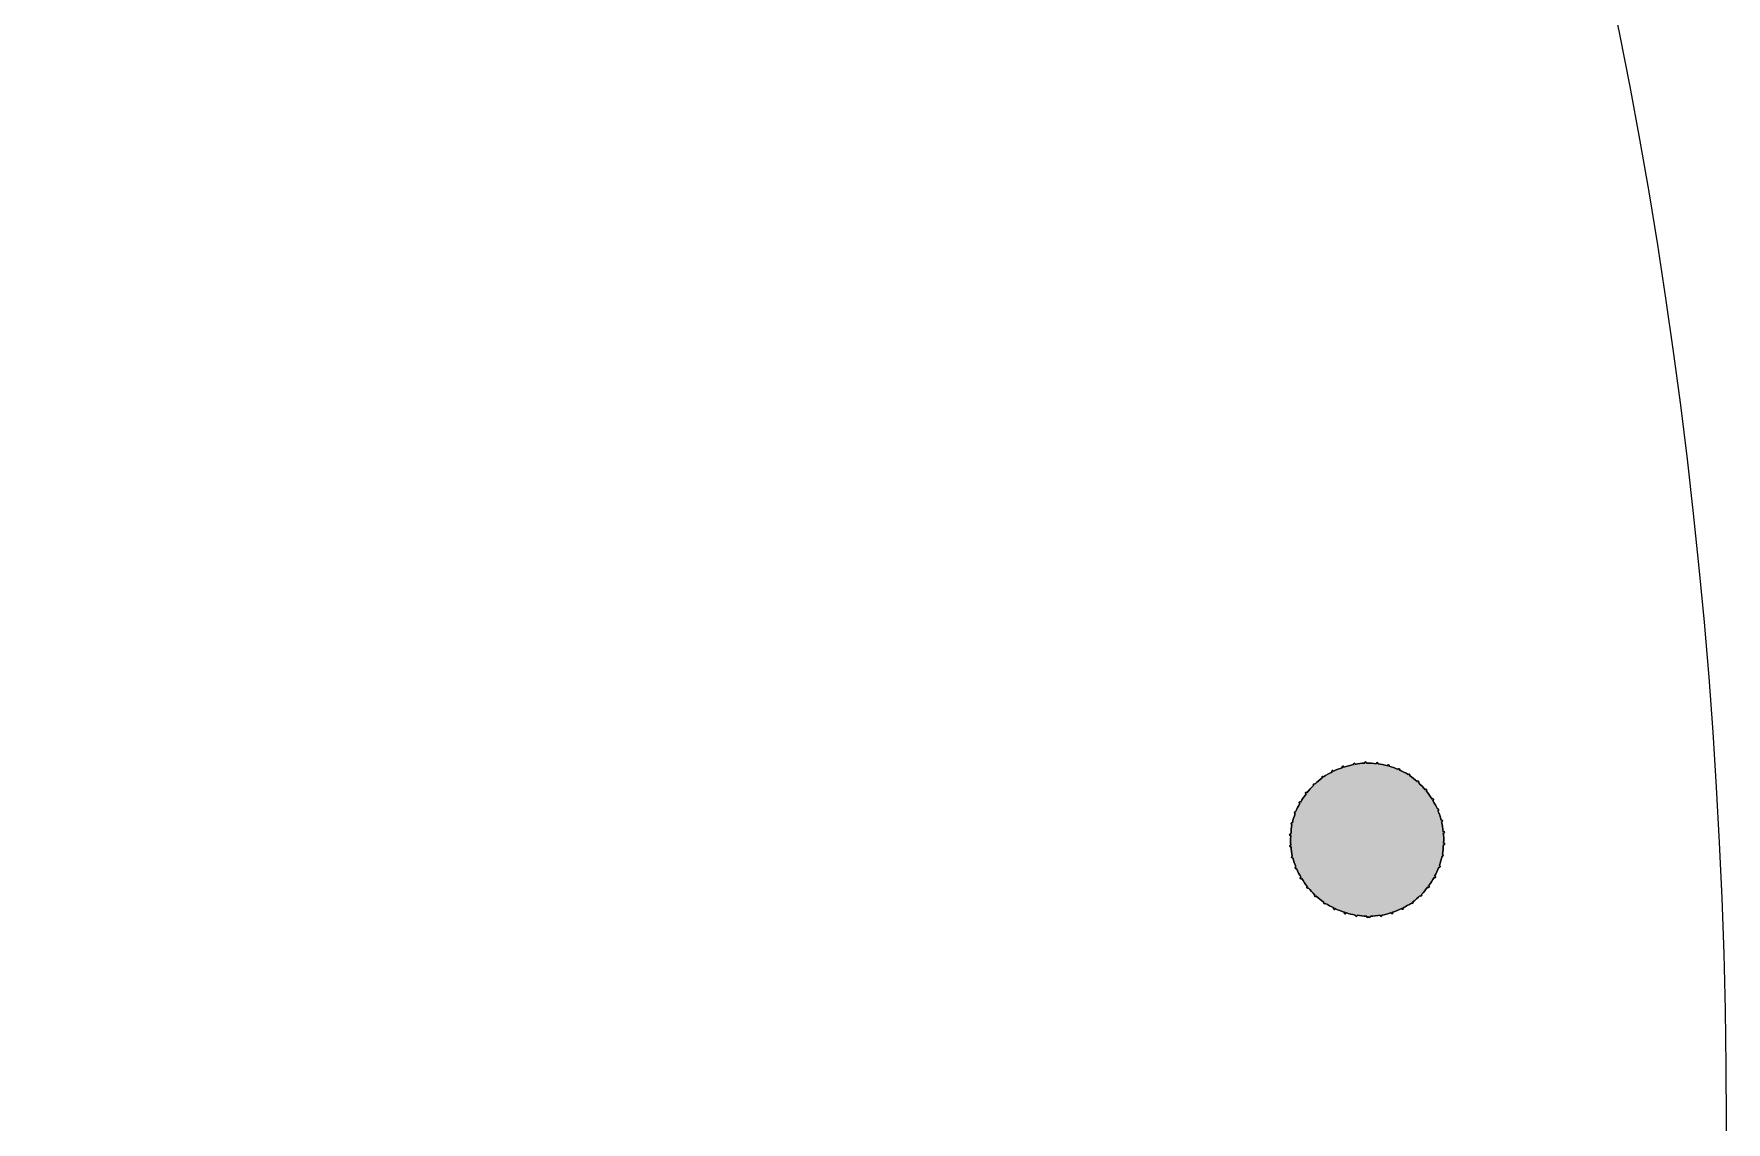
# Model space of a CAD drawing. Header units: millimetres. Extents: x -75 to 75, y -97 to 97.
# Drawn here: x 37.65 to 75.3, y 0 to 24.2 of the extents above; entities that cross this region are included whole.
import ezdxf

# ---------------------------------------------------------------- set-up
doc = ezdxf.new("R2010")
doc.units = ezdxf.units.MM
doc.header["$MEASUREMENT"] = 0
doc.layers.add('Layer 1', color=7, linetype='Continuous', lineweight=0)

# ---------------------------------------------------------------- blocks, each defined once
blk = doc.blocks.new('Block_1')
at = {"layer": 'Layer 1', "true_color": 0x000000, "transparency": 33554687}
h = blk.add_hatch(color=18, dxfattribs=at)
h.dxf.hatch_style = 2
edge = h.paths.add_edge_path()
edge.add_spline(control_points=[(69.015, 6.168), (69.027, 6.167), (69.037, 6.176), (69.037, 6.188), (69.037, 6.2), (69.028, 6.21), (69.016, 6.211), (69.014, 6.211), (69.014, 6.207), (69.011, 6.206), (69.013, 6.24), (69.02, 6.273), (69.019, 6.308), (69.019, 6.35), (69.008, 6.39), (69.005, 6.431), (69.008, 6.43), (69.008, 6.425), (69.011, 6.426), (69.023, 6.427), (69.032, 6.437), (69.031, 6.449), (69.03, 6.461), (69.02, 6.47), (69.008, 6.469), (69.004, 6.468), (69.004, 6.463), (69.001, 6.46), (68.993, 6.535), (68.987, 6.61), (68.97, 6.681), (68.97, 6.681), (68.971, 6.68), (68.971, 6.68), (68.983, 6.683), (68.989, 6.695), (68.986, 6.706), (68.983, 6.718), (68.971, 6.725), (68.96, 6.722), (68.958, 6.721), (68.959, 6.719), (68.958, 6.718), (68.939, 6.79), (68.916, 6.859), (68.889, 6.927), (68.891, 6.927), (68.891, 6.925), (68.893, 6.925), (68.903, 6.93), (68.909, 6.943), (68.904, 6.954), (68.9, 6.965), (68.888, 6.97), (68.877, 6.965), (68.877, 6.965), (68.877, 6.965), (68.877, 6.965), (68.848, 7.033), (68.809, 7.095), (68.771, 7.158), (68.775, 7.158), (68.777, 7.154), (68.78, 7.156), (68.79, 7.162), (68.793, 7.175), (68.787, 7.186), (68.78, 7.196), (68.767, 7.199), (68.757, 7.192), (68.755, 7.191), (68.757, 7.188), (68.756, 7.186), (68.716, 7.25), (68.673, 7.309), (68.626, 7.367), (68.629, 7.368), (68.631, 7.364), (68.634, 7.366), (68.643, 7.374), (68.645, 7.387), (68.637, 7.397), (68.63, 7.406), (68.617, 7.408), (68.608, 7.4), (68.605, 7.397), (68.608, 7.393), (68.607, 7.389), (68.559, 7.446), (68.51, 7.501), (68.456, 7.551), (68.457, 7.552), (68.458, 7.55), (68.459, 7.552), (68.467, 7.56), (68.466, 7.574), (68.457, 7.582), (68.448, 7.59), (68.435, 7.589), (68.427, 7.58), (68.426, 7.578), (68.429, 7.576), (68.428, 7.573), (68.373, 7.621), (68.318, 7.668), (68.258, 7.708), (68.258, 7.709), (68.259, 7.708), (68.26, 7.709), (68.266, 7.719), (68.264, 7.732), (68.254, 7.739), (68.244, 7.746), (68.23, 7.742), (68.224, 7.732), (68.224, 7.732), (68.225, 7.731), (68.224, 7.731), (68.164, 7.769), (68.098, 7.799), (68.032, 7.83), (68.034, 7.832), (68.037, 7.83), (68.038, 7.832), (68.043, 7.843), (68.038, 7.856), (68.028, 7.86), (68.017, 7.865), (68.004, 7.861), (67.999, 7.85), (67.999, 7.848), (68.001, 7.847), (68.001, 7.846), (67.934, 7.875), (67.863, 7.897), (67.792, 7.917), (67.795, 7.92), (67.8, 7.918), (67.801, 7.922), (67.805, 7.933), (67.798, 7.947), (67.787, 7.949), (67.775, 7.952), (67.763, 7.945), (67.76, 7.933), (67.759, 7.929), (67.764, 7.928), (67.765, 7.925), (67.694, 7.944), (67.623, 7.96), (67.549, 7.97), (67.55, 7.972), (67.553, 7.971), (67.553, 7.973), (67.554, 7.985), (67.546, 7.995), (67.535, 7.997), (67.523, 7.998), (67.512, 7.99), (67.511, 7.978), (67.51, 7.975), (67.515, 7.975), (67.515, 7.972), (67.444, 7.98), (67.372, 7.989), (67.299, 7.987), (67.299, 7.988), (67.299, 7.988), (67.299, 7.988), (67.299, 8), (67.29, 8.01), (67.278, 8.01), (67.266, 8.009), (67.257, 7.999), (67.257, 7.987), (67.257, 7.987), (67.258, 7.987), (67.258, 7.986), (67.184, 7.983), (67.113, 7.97), (67.042, 7.957), (67.043, 7.96), (67.047, 7.961), (67.046, 7.964), (67.045, 7.976), (67.034, 7.983), (67.022, 7.981), (67.01, 7.979), (67.003, 7.968), (67.005, 7.956), (67.005, 7.954), (67.008, 7.955), (67.009, 7.953), (66.935, 7.939), (66.864, 7.918), (66.794, 7.895), (66.795, 7.899), (66.8, 7.901), (66.799, 7.905), (66.795, 7.916), (66.783, 7.922), (66.772, 7.919), (66.76, 7.916), (66.755, 7.902), (66.759, 7.891), (66.76, 7.887), (66.765, 7.889), (66.769, 7.887), (66.698, 7.862), (66.628, 7.837), (66.562, 7.804), (66.562, 7.805), (66.564, 7.806), (66.563, 7.808), (66.558, 7.818), (66.545, 7.823), (66.535, 7.817), (66.524, 7.812), (66.52, 7.799), (66.526, 7.789), (66.527, 7.786), (66.53, 7.788), (66.532, 7.787), (66.467, 7.753), (66.403, 7.72), (66.343, 7.679), (66.343, 7.679), (66.344, 7.679), (66.343, 7.68), (66.337, 7.689), (66.323, 7.692), (66.314, 7.685), (66.304, 7.677), (66.302, 7.664), (66.309, 7.655), (66.309, 7.654), (66.31, 7.655), (66.311, 7.654), (66.252, 7.612), (66.199, 7.563), (66.146, 7.514), (66.146, 7.516), (66.148, 7.518), (66.147, 7.519), (66.138, 7.528), (66.125, 7.528), (66.116, 7.52), (66.108, 7.512), (66.107, 7.498), (66.116, 7.49), (66.117, 7.489), (66.118, 7.491), (66.119, 7.49), (66.066, 7.439), (66.02, 7.382), (65.974, 7.324), (65.973, 7.328), (65.976, 7.332), (65.973, 7.334), (65.964, 7.342), (65.951, 7.34), (65.944, 7.33), (65.937, 7.32), (65.939, 7.307), (65.948, 7.3), (65.951, 7.298), (65.953, 7.302), (65.956, 7.301), (65.912, 7.243), (65.87, 7.183), (65.834, 7.119), (65.832, 7.121), (65.834, 7.124), (65.832, 7.125), (65.822, 7.131), (65.809, 7.127), (65.803, 7.117), (65.797, 7.107), (65.8, 7.094), (65.811, 7.089), (65.814, 7.087), (65.816, 7.091), (65.819, 7.091), (65.784, 7.028), (65.748, 6.965), (65.721, 6.898), (65.721, 6.898), (65.721, 6.899), (65.721, 6.899), (65.71, 6.903), (65.698, 6.898), (65.694, 6.887), (65.69, 6.876), (65.696, 6.863), (65.707, 6.859), (65.708, 6.859), (65.709, 6.861), (65.711, 6.861), (65.686, 6.794), (65.666, 6.726), (65.65, 6.655), (65.649, 6.656), (65.65, 6.659), (65.648, 6.659), (65.636, 6.662), (65.625, 6.655), (65.622, 6.643), (65.619, 6.632), (65.627, 6.621), (65.638, 6.618), (65.639, 6.618), (65.639, 6.62), (65.64, 6.62), (65.625, 6.549), (65.622, 6.477), (65.617, 6.404), (65.613, 6.406), (65.613, 6.412), (65.609, 6.412), (65.598, 6.413), (65.588, 6.404), (65.587, 6.392), (65.587, 6.381), (65.596, 6.371), (65.608, 6.37), (65.611, 6.37), (65.611, 6.375), (65.614, 6.376), (65.612, 6.335), (65.604, 6.296), (65.604, 6.255), (65.605, 6.222), (65.614, 6.19), (65.616, 6.157), (65.614, 6.158), (65.614, 6.162), (65.611, 6.162), (65.599, 6.161), (65.591, 6.151), (65.591, 6.139), (65.592, 6.127), (65.602, 6.119), (65.614, 6.12), (65.618, 6.12), (65.617, 6.125), (65.62, 6.127), (65.627, 6.055), (65.631, 5.982), (65.647, 5.913), (65.647, 5.913), (65.647, 5.914), (65.647, 5.914), (65.635, 5.911), (65.629, 5.9), (65.632, 5.889), (65.635, 5.877), (65.647, 5.871), (65.658, 5.873), (65.659, 5.874), (65.659, 5.875), (65.66, 5.876), (65.678, 5.806), (65.702, 5.738), (65.728, 5.672), (65.726, 5.672), (65.725, 5.675), (65.723, 5.674), (65.712, 5.67), (65.707, 5.658), (65.711, 5.647), (65.716, 5.636), (65.728, 5.631), (65.739, 5.635), (65.74, 5.635), (65.739, 5.637), (65.74, 5.638), (65.768, 5.57), (65.805, 5.507), (65.842, 5.444), (65.838, 5.444), (65.835, 5.449), (65.832, 5.447), (65.822, 5.441), (65.819, 5.428), (65.825, 5.418), (65.831, 5.409), (65.845, 5.405), (65.855, 5.411), (65.857, 5.413), (65.855, 5.416), (65.857, 5.419), (65.895, 5.355), (65.937, 5.295), (65.983, 5.237), (65.98, 5.237), (65.978, 5.24), (65.976, 5.238), (65.967, 5.231), (65.965, 5.218), (65.973, 5.209), (65.98, 5.199), (65.993, 5.198), (66.002, 5.205), (66.005, 5.207), (66.002, 5.211), (66.003, 5.214), (66.05, 5.158), (66.096, 5.101), (66.15, 5.051), (66.149, 5.051), (66.149, 5.051), (66.148, 5.051), (66.14, 5.043), (66.141, 5.03), (66.15, 5.022), (66.159, 5.014), (66.172, 5.014), (66.18, 5.023), (66.181, 5.024), (66.179, 5.026), (66.18, 5.027), (66.234, 4.979), (66.29, 4.933), (66.349, 4.891), (66.349, 4.891), (66.347, 4.892), (66.347, 4.891), (66.34, 4.881), (66.342, 4.868), (66.352, 4.861), (66.362, 4.854), (66.375, 4.856), (66.381, 4.866), (66.381, 4.866), (66.381, 4.866), (66.381, 4.866), (66.442, 4.826), (66.508, 4.795), (66.574, 4.763), (66.571, 4.761), (66.567, 4.763), (66.566, 4.76), (66.561, 4.75), (66.565, 4.737), (66.576, 4.732), (66.587, 4.727), (66.6, 4.731), (66.605, 4.742), (66.606, 4.744), (66.602, 4.745), (66.603, 4.748), (66.67, 4.716), (66.739, 4.69), (66.811, 4.667), (66.808, 4.665), (66.803, 4.666), (66.802, 4.663), (66.799, 4.652), (66.805, 4.639), (66.816, 4.635), (66.827, 4.631), (66.839, 4.637), (66.842, 4.649), (66.844, 4.653), (66.838, 4.655), (66.837, 4.659), (66.908, 4.637), (66.979, 4.616), (67.053, 4.604), (67.053, 4.602), (67.05, 4.603), (67.05, 4.601), (67.048, 4.59), (67.056, 4.579), (67.068, 4.577), (67.08, 4.575), (67.09, 4.583), (67.092, 4.595), (67.092, 4.597), (67.088, 4.598), (67.088, 4.6), (67.159, 4.589), (67.231, 4.58), (67.305, 4.578), (67.305, 4.577), (67.303, 4.577), (67.303, 4.576), (67.303, 4.564), (67.313, 4.555), (67.324, 4.554), (67.336, 4.553), (67.346, 4.562), (67.345, 4.574), (67.346, 4.562), (67.355, 4.553), (67.367, 4.554), (67.379, 4.555), (67.388, 4.564), (67.388, 4.576), (67.388, 4.577), (67.386, 4.577), (67.386, 4.578), (67.459, 4.58), (67.531, 4.589), (67.602, 4.6), (67.601, 4.598), (67.598, 4.597), (67.598, 4.595), (67.6, 4.583), (67.611, 4.575), (67.623, 4.577), (67.635, 4.579), (67.642, 4.59), (67.64, 4.601), (67.64, 4.603), (67.638, 4.602), (67.637, 4.603), (67.711, 4.616), (67.78, 4.637), (67.85, 4.659), (67.849, 4.656), (67.844, 4.654), (67.845, 4.65), (67.849, 4.638), (67.861, 4.632), (67.872, 4.636), (67.883, 4.64), (67.889, 4.653), (67.885, 4.664), (67.884, 4.667), (67.879, 4.665), (67.877, 4.668), (67.947, 4.691), (68.016, 4.717), (68.081, 4.75), (68.082, 4.748), (68.079, 4.747), (68.08, 4.744), (68.085, 4.734), (68.098, 4.73), (68.108, 4.735), (68.119, 4.74), (68.123, 4.753), (68.117, 4.763), (68.116, 4.766), (68.112, 4.764), (68.11, 4.766), (68.174, 4.799), (68.239, 4.831), (68.298, 4.872), (68.298, 4.872), (68.298, 4.871), (68.298, 4.871), (68.305, 4.861), (68.318, 4.859), (68.327, 4.867), (68.337, 4.874), (68.339, 4.887), (68.332, 4.897), (68.331, 4.898), (68.329, 4.896), (68.328, 4.897), (68.387, 4.94), (68.441, 4.988), (68.493, 5.037), (68.494, 5.036), (68.492, 5.034), (68.493, 5.033), (68.501, 5.024), (68.515, 5.024), (68.523, 5.032), (68.532, 5.04), (68.532, 5.053), (68.524, 5.062), (68.523, 5.062), (68.522, 5.061), (68.522, 5.062), (68.573, 5.113), (68.617, 5.172), (68.662, 5.23), (68.664, 5.227), (68.661, 5.223), (68.664, 5.22), (68.673, 5.213), (68.686, 5.215), (68.693, 5.225), (68.7, 5.234), (68.698, 5.248), (68.688, 5.255), (68.686, 5.257), (68.684, 5.253), (68.681, 5.254), (68.725, 5.314), (68.764, 5.376), (68.801, 5.442), (68.802, 5.439), (68.8, 5.435), (68.803, 5.434), (68.813, 5.428), (68.826, 5.431), (68.832, 5.442), (68.838, 5.452), (68.835, 5.465), (68.824, 5.471), (68.821, 5.473), (68.818, 5.468), (68.814, 5.468), (68.849, 5.533), (68.883, 5.598), (68.909, 5.668), (68.91, 5.668), (68.909, 5.666), (68.91, 5.666), (68.921, 5.662), (68.933, 5.667), (68.937, 5.679), (68.941, 5.69), (68.935, 5.702), (68.924, 5.706), (68.922, 5.707), (68.921, 5.704), (68.919, 5.704), (68.943, 5.773), (68.964, 5.843), (68.979, 5.915), (68.98, 5.915), (68.98, 5.913), (68.981, 5.913), (68.992, 5.91), (69.004, 5.917), (69.007, 5.929), (69.009, 5.941), (69.002, 5.952), (68.991, 5.954), (68.991, 5.954), (68.991, 5.954), (68.991, 5.954), (69.004, 6.026), (69.005, 6.101), (69.009, 6.175), (69.012, 6.173), (69.012, 6.168), (69.015, 6.168)], knot_values=[0, 0, 0, 0, 1, 1, 1, 2, 2, 2, 3, 3, 3, 4, 4, 4, 5, 5, 5, 6, 6, 6, 7, 7, 7, 8, 8, 8, 9, 9, 9, 10, 10, 10, 11, 11, 11, 12, 12, 12, 13, 13, 13, 14, 14, 14, 15, 15, 15, 16, 16, 16, 17, 17, 17, 18, 18, 18, 19, 19, 19, 20, 20, 20, 21, 21, 21, 22, 22, 22, 23, 23, 23, 24, 24, 24, 25, 25, 25, 26, 26, 26, 27, 27, 27, 28, 28, 28, 29, 29, 29, 30, 30, 30, 31, 31, 31, 32, 32, 32, 33, 33, 33, 34, 34, 34, 35, 35, 35, 36, 36, 36, 37, 37, 37, 38, 38, 38, 39, 39, 39, 40, 40, 40, 41, 41, 41, 42, 42, 42, 43, 43, 43, 44, 44, 44, 45, 45, 45, 46, 46, 46, 47, 47, 47, 48, 48, 48, 49, 49, 49, 50, 50, 50, 51, 51, 51, 52, 52, 52, 53, 53, 53, 54, 54, 54, 55, 55, 55, 56, 56, 56, 57, 57, 57, 58, 58, 58, 59, 59, 59, 60, 60, 60, 61, 61, 61, 62, 62, 62, 63, 63, 63, 64, 64, 64, 65, 65, 65, 66, 66, 66, 67, 67, 67, 68, 68, 68, 69, 69, 69, 70, 70, 70, 71, 71, 71, 72, 72, 72, 73, 73, 73, 74, 74, 74, 75, 75, 75, 76, 76, 76, 77, 77, 77, 78, 78, 78, 79, 79, 79, 80, 80, 80, 81, 81, 81, 82, 82, 82, 83, 83, 83, 84, 84, 84, 85, 85, 85, 86, 86, 86, 87, 87, 87, 88, 88, 88, 89, 89, 89, 90, 90, 90, 91, 91, 91, 92, 92, 92, 93, 93, 93, 94, 94, 94, 95, 95, 95, 96, 96, 96, 97, 97, 97, 98, 98, 98, 99, 99, 99, 100, 100, 100, 101, 101, 101, 102, 102, 102, 103, 103, 103, 104, 104, 104, 105, 105, 105, 106, 106, 106, 107, 107, 107, 108, 108, 108, 109, 109, 109, 110, 110, 110, 111, 111, 111, 112, 112, 112, 113, 113, 113, 114, 114, 114, 115, 115, 115, 116, 116, 116, 117, 117, 117, 118, 118, 118, 119, 119, 119, 120, 120, 120, 121, 121, 121, 122, 122, 122, 123, 123, 123, 124, 124, 124, 125, 125, 125, 126, 126, 126, 127, 127, 127, 128, 128, 128, 129, 129, 129, 130, 130, 130, 131, 131, 131, 132, 132, 132, 133, 133, 133, 134, 134, 134, 135, 135, 135, 136, 136, 136, 137, 137, 137, 138, 138, 138, 139, 139, 139, 140, 140, 140, 141, 141, 141, 142, 142, 142, 143, 143, 143, 144, 144, 144, 145, 145, 145, 146, 146, 146, 147, 147, 147, 148, 148, 148, 149, 149, 149, 150, 150, 150, 151, 151, 151, 152, 152, 152, 153, 153, 153, 154, 154, 154, 155, 155, 155, 156, 156, 156, 157, 157, 157, 158, 158, 158, 159, 159, 159, 160, 160, 160, 161, 161, 161, 162, 162, 162, 163, 163, 163, 164, 164, 164, 165, 165, 165, 166, 166, 166, 167, 167, 167, 168, 168, 168, 169, 169, 169, 170, 170, 170, 171, 171, 171, 172, 172, 172, 173, 173, 173, 174, 174, 174, 175, 175, 175, 176, 176, 176, 177, 177, 177, 178, 178, 178, 179, 179, 179, 180, 180, 180, 181, 181, 181, 182, 182, 182, 183, 183, 183, 184, 184, 184, 185, 185, 185, 186, 186, 186, 187, 187, 187, 188, 188, 188, 189, 189, 189, 190, 190, 190, 191, 191, 191, 192, 192, 192, 193, 193, 193, 194, 194, 194, 195, 195, 195, 196, 196, 196, 197, 197, 197, 198, 198, 198, 199, 199, 199, 200, 200, 200, 201, 201, 201, 202, 202, 202, 203, 203, 203, 204, 204, 204, 205, 205, 205, 206, 206, 206, 207, 207, 207, 208, 208, 208, 209, 209, 209, 210, 210, 210, 211, 211, 211, 212, 212, 212, 213, 213, 213, 214, 214, 214, 214], degree=3, periodic=0)
at = {"layer": 'Layer 1'}
blk.add_open_spline([(69.015, 6.168), (69.027, 6.167), (69.037, 6.176), (69.037, 6.188), (69.037, 6.2), (69.028, 6.21), (69.016, 6.211), (69.014, 6.211), (69.014, 6.207), (69.011, 6.206), (69.013, 6.24), (69.02, 6.273), (69.019, 6.308), (69.019, 6.35), (69.008, 6.39), (69.005, 6.431), (69.008, 6.43), (69.008, 6.425), (69.011, 6.426), (69.023, 6.427), (69.032, 6.437), (69.031, 6.449), (69.03, 6.461), (69.02, 6.47), (69.008, 6.469), (69.004, 6.468), (69.004, 6.463), (69.001, 6.46), (68.993, 6.535), (68.987, 6.61), (68.97, 6.681), (68.97, 6.681), (68.971, 6.68), (68.971, 6.68), (68.983, 6.683), (68.989, 6.695), (68.986, 6.706), (68.983, 6.718), (68.971, 6.725), (68.96, 6.722), (68.958, 6.721), (68.959, 6.719), (68.958, 6.718), (68.939, 6.79), (68.916, 6.859), (68.889, 6.927), (68.891, 6.927), (68.891, 6.925), (68.893, 6.925), (68.903, 6.93), (68.909, 6.943), (68.904, 6.954), (68.9, 6.965), (68.888, 6.97), (68.877, 6.965), (68.877, 6.965), (68.877, 6.965), (68.877, 6.965), (68.848, 7.033), (68.809, 7.095), (68.771, 7.158), (68.775, 7.158), (68.777, 7.154), (68.78, 7.156), (68.79, 7.162), (68.793, 7.175), (68.787, 7.186), (68.78, 7.196), (68.767, 7.199), (68.757, 7.192), (68.755, 7.191), (68.757, 7.188), (68.756, 7.186), (68.716, 7.25), (68.673, 7.309), (68.626, 7.367), (68.629, 7.368), (68.631, 7.364), (68.634, 7.366), (68.643, 7.374), (68.645, 7.387), (68.637, 7.397), (68.63, 7.406), (68.617, 7.408), (68.608, 7.4), (68.605, 7.397), (68.608, 7.393), (68.607, 7.389), (68.559, 7.446), (68.51, 7.501), (68.456, 7.551), (68.457, 7.552), (68.458, 7.55), (68.459, 7.552), (68.467, 7.56), (68.466, 7.574), (68.457, 7.582), (68.448, 7.59), (68.435, 7.589), (68.427, 7.58), (68.426, 7.578), (68.429, 7.576), (68.428, 7.573), (68.373, 7.621), (68.318, 7.668), (68.258, 7.708), (68.258, 7.709), (68.259, 7.708), (68.26, 7.709), (68.266, 7.719), (68.264, 7.732), (68.254, 7.739), (68.244, 7.746), (68.23, 7.742), (68.224, 7.732), (68.224, 7.732), (68.225, 7.731), (68.224, 7.731), (68.164, 7.769), (68.098, 7.799), (68.032, 7.83), (68.034, 7.832), (68.037, 7.83), (68.038, 7.832), (68.043, 7.843), (68.038, 7.856), (68.028, 7.86), (68.017, 7.865), (68.004, 7.861), (67.999, 7.85), (67.999, 7.848), (68.001, 7.847), (68.001, 7.846), (67.934, 7.875), (67.863, 7.897), (67.792, 7.917), (67.795, 7.92), (67.8, 7.918), (67.801, 7.922), (67.805, 7.933), (67.798, 7.947), (67.787, 7.949), (67.775, 7.952), (67.763, 7.945), (67.76, 7.933), (67.759, 7.929), (67.764, 7.928), (67.765, 7.925), (67.694, 7.944), (67.623, 7.96), (67.549, 7.97), (67.55, 7.972), (67.553, 7.971), (67.553, 7.973), (67.554, 7.985), (67.546, 7.995), (67.535, 7.997), (67.523, 7.998), (67.512, 7.99), (67.511, 7.978), (67.51, 7.975), (67.515, 7.975), (67.515, 7.972), (67.444, 7.98), (67.372, 7.989), (67.299, 7.987), (67.299, 7.988), (67.299, 7.988), (67.299, 7.988), (67.299, 8), (67.29, 8.01), (67.278, 8.01), (67.266, 8.009), (67.257, 7.999), (67.257, 7.987), (67.257, 7.987), (67.258, 7.987), (67.258, 7.986), (67.184, 7.983), (67.113, 7.97), (67.042, 7.957), (67.043, 7.96), (67.047, 7.961), (67.046, 7.964), (67.045, 7.976), (67.034, 7.983), (67.022, 7.981), (67.01, 7.979), (67.003, 7.968), (67.005, 7.956), (67.005, 7.954), (67.008, 7.955), (67.009, 7.953), (66.935, 7.939), (66.864, 7.918), (66.794, 7.895), (66.795, 7.899), (66.8, 7.901), (66.799, 7.905), (66.795, 7.916), (66.783, 7.922), (66.772, 7.919), (66.76, 7.916), (66.755, 7.902), (66.759, 7.891), (66.76, 7.887), (66.765, 7.889), (66.769, 7.887), (66.698, 7.862), (66.628, 7.837), (66.562, 7.804), (66.562, 7.805), (66.564, 7.806), (66.563, 7.808), (66.558, 7.818), (66.545, 7.823), (66.535, 7.817), (66.524, 7.812), (66.52, 7.799), (66.526, 7.789), (66.527, 7.786), (66.53, 7.788), (66.532, 7.787), (66.467, 7.753), (66.403, 7.72), (66.343, 7.679), (66.343, 7.679), (66.344, 7.679), (66.343, 7.68), (66.337, 7.689), (66.323, 7.692), (66.314, 7.685), (66.304, 7.677), (66.302, 7.664), (66.309, 7.655), (66.309, 7.654), (66.31, 7.655), (66.311, 7.654), (66.252, 7.612), (66.199, 7.563), (66.146, 7.514), (66.146, 7.516), (66.148, 7.518), (66.147, 7.519), (66.138, 7.528), (66.125, 7.528), (66.116, 7.52), (66.108, 7.512), (66.107, 7.498), (66.116, 7.49), (66.117, 7.489), (66.118, 7.491), (66.119, 7.49), (66.066, 7.439), (66.02, 7.382), (65.974, 7.324), (65.973, 7.328), (65.976, 7.332), (65.973, 7.334), (65.964, 7.342), (65.951, 7.34), (65.944, 7.33), (65.937, 7.32), (65.939, 7.307), (65.948, 7.3), (65.951, 7.298), (65.953, 7.302), (65.956, 7.301), (65.912, 7.243), (65.87, 7.183), (65.834, 7.119), (65.832, 7.121), (65.834, 7.124), (65.832, 7.125), (65.822, 7.131), (65.809, 7.127), (65.803, 7.117), (65.797, 7.107), (65.8, 7.094), (65.811, 7.089), (65.814, 7.087), (65.816, 7.091), (65.819, 7.091), (65.784, 7.028), (65.748, 6.965), (65.721, 6.898), (65.721, 6.898), (65.721, 6.899), (65.721, 6.899), (65.71, 6.903), (65.698, 6.898), (65.694, 6.887), (65.69, 6.876), (65.696, 6.863), (65.707, 6.859), (65.708, 6.859), (65.709, 6.861), (65.711, 6.861), (65.686, 6.794), (65.666, 6.726), (65.65, 6.655), (65.649, 6.656), (65.65, 6.659), (65.648, 6.659), (65.636, 6.662), (65.625, 6.655), (65.622, 6.643), (65.619, 6.632), (65.627, 6.621), (65.638, 6.618), (65.639, 6.618), (65.639, 6.62), (65.64, 6.62), (65.625, 6.549), (65.622, 6.477), (65.617, 6.404), (65.613, 6.406), (65.613, 6.412), (65.609, 6.412), (65.598, 6.413), (65.588, 6.404), (65.587, 6.392), (65.587, 6.381), (65.596, 6.371), (65.608, 6.37), (65.611, 6.37), (65.611, 6.375), (65.614, 6.376), (65.612, 6.335), (65.604, 6.296), (65.604, 6.255), (65.605, 6.222), (65.614, 6.19), (65.616, 6.157), (65.614, 6.158), (65.614, 6.162), (65.611, 6.162), (65.599, 6.161), (65.591, 6.151), (65.591, 6.139), (65.592, 6.127), (65.602, 6.119), (65.614, 6.12), (65.618, 6.12), (65.617, 6.125), (65.62, 6.127), (65.627, 6.055), (65.631, 5.982), (65.647, 5.913), (65.647, 5.913), (65.647, 5.914), (65.647, 5.914), (65.635, 5.911), (65.629, 5.9), (65.632, 5.889), (65.635, 5.877), (65.647, 5.871), (65.658, 5.873), (65.659, 5.874), (65.659, 5.875), (65.66, 5.876), (65.678, 5.806), (65.702, 5.738), (65.728, 5.672), (65.726, 5.672), (65.725, 5.675), (65.723, 5.674), (65.712, 5.67), (65.707, 5.658), (65.711, 5.647), (65.716, 5.636), (65.728, 5.631), (65.739, 5.635), (65.74, 5.635), (65.739, 5.637), (65.74, 5.638), (65.768, 5.57), (65.805, 5.507), (65.842, 5.444), (65.838, 5.444), (65.835, 5.449), (65.832, 5.447), (65.822, 5.441), (65.819, 5.428), (65.825, 5.418), (65.831, 5.409), (65.845, 5.405), (65.855, 5.411), (65.857, 5.413), (65.855, 5.416), (65.857, 5.419), (65.895, 5.355), (65.937, 5.295), (65.983, 5.237), (65.98, 5.237), (65.978, 5.24), (65.976, 5.238), (65.967, 5.231), (65.965, 5.218), (65.973, 5.209), (65.98, 5.199), (65.993, 5.198), (66.002, 5.205), (66.005, 5.207), (66.002, 5.211), (66.003, 5.214), (66.05, 5.158), (66.096, 5.101), (66.15, 5.051), (66.149, 5.051), (66.149, 5.051), (66.148, 5.051), (66.14, 5.043), (66.141, 5.03), (66.15, 5.022), (66.159, 5.014), (66.172, 5.014), (66.18, 5.023), (66.181, 5.024), (66.179, 5.026), (66.18, 5.027), (66.234, 4.979), (66.29, 4.933), (66.349, 4.891), (66.349, 4.891), (66.347, 4.892), (66.347, 4.891), (66.34, 4.881), (66.342, 4.868), (66.352, 4.861), (66.362, 4.854), (66.375, 4.856), (66.381, 4.866), (66.381, 4.866), (66.381, 4.866), (66.381, 4.866), (66.442, 4.826), (66.508, 4.795), (66.574, 4.763), (66.571, 4.761), (66.567, 4.763), (66.566, 4.76), (66.561, 4.75), (66.565, 4.737), (66.576, 4.732), (66.587, 4.727), (66.6, 4.731), (66.605, 4.742), (66.606, 4.744), (66.602, 4.745), (66.603, 4.748), (66.67, 4.716), (66.739, 4.69), (66.811, 4.667), (66.808, 4.665), (66.803, 4.666), (66.802, 4.663), (66.799, 4.652), (66.805, 4.639), (66.816, 4.635), (66.827, 4.631), (66.839, 4.637), (66.842, 4.649), (66.844, 4.653), (66.838, 4.655), (66.837, 4.659), (66.908, 4.637), (66.979, 4.616), (67.053, 4.604), (67.053, 4.602), (67.05, 4.603), (67.05, 4.601), (67.048, 4.59), (67.056, 4.579), (67.068, 4.577), (67.08, 4.575), (67.09, 4.583), (67.092, 4.595), (67.092, 4.597), (67.088, 4.598), (67.088, 4.6), (67.159, 4.589), (67.231, 4.58), (67.305, 4.578), (67.305, 4.577), (67.303, 4.577), (67.303, 4.576), (67.303, 4.564), (67.313, 4.555), (67.324, 4.554), (67.336, 4.553), (67.346, 4.562), (67.345, 4.574), (67.346, 4.562), (67.355, 4.553), (67.367, 4.554), (67.379, 4.555), (67.388, 4.564), (67.388, 4.576), (67.388, 4.577), (67.386, 4.577), (67.386, 4.578), (67.459, 4.58), (67.531, 4.589), (67.602, 4.6), (67.601, 4.598), (67.598, 4.597), (67.598, 4.595), (67.6, 4.583), (67.611, 4.575), (67.623, 4.577), (67.635, 4.579), (67.642, 4.59), (67.64, 4.601), (67.64, 4.603), (67.638, 4.602), (67.637, 4.603), (67.711, 4.616), (67.78, 4.637), (67.85, 4.659), (67.849, 4.656), (67.844, 4.654), (67.845, 4.65), (67.849, 4.638), (67.861, 4.632), (67.872, 4.636), (67.883, 4.64), (67.889, 4.653), (67.885, 4.664), (67.884, 4.667), (67.879, 4.665), (67.877, 4.668), (67.947, 4.691), (68.016, 4.717), (68.081, 4.75), (68.082, 4.748), (68.079, 4.747), (68.08, 4.744), (68.085, 4.734), (68.098, 4.73), (68.108, 4.735), (68.119, 4.74), (68.123, 4.753), (68.117, 4.763), (68.116, 4.766), (68.112, 4.764), (68.11, 4.766), (68.174, 4.799), (68.239, 4.831), (68.298, 4.872), (68.298, 4.872), (68.298, 4.871), (68.298, 4.871), (68.305, 4.861), (68.318, 4.859), (68.327, 4.867), (68.337, 4.874), (68.339, 4.887), (68.332, 4.897), (68.331, 4.898), (68.329, 4.896), (68.328, 4.897), (68.387, 4.94), (68.441, 4.988), (68.493, 5.037), (68.494, 5.036), (68.492, 5.034), (68.493, 5.033), (68.501, 5.024), (68.515, 5.024), (68.523, 5.032), (68.532, 5.04), (68.532, 5.053), (68.524, 5.062), (68.523, 5.062), (68.522, 5.061), (68.522, 5.062), (68.573, 5.113), (68.617, 5.172), (68.662, 5.23), (68.664, 5.227), (68.661, 5.223), (68.664, 5.22), (68.673, 5.213), (68.686, 5.215), (68.693, 5.225), (68.7, 5.234), (68.698, 5.248), (68.688, 5.255), (68.686, 5.257), (68.684, 5.253), (68.681, 5.254), (68.725, 5.314), (68.764, 5.376), (68.801, 5.442), (68.802, 5.439), (68.8, 5.435), (68.803, 5.434), (68.813, 5.428), (68.826, 5.431), (68.832, 5.442), (68.838, 5.452), (68.835, 5.465), (68.824, 5.471), (68.821, 5.473), (68.818, 5.468), (68.814, 5.468), (68.849, 5.533), (68.883, 5.598), (68.909, 5.668), (68.91, 5.668), (68.909, 5.666), (68.91, 5.666), (68.921, 5.662), (68.933, 5.667), (68.937, 5.679), (68.941, 5.69), (68.935, 5.702), (68.924, 5.706), (68.922, 5.707), (68.921, 5.704), (68.919, 5.704), (68.943, 5.773), (68.964, 5.843), (68.979, 5.915), (68.98, 5.915), (68.98, 5.913), (68.981, 5.913), (68.992, 5.91), (69.004, 5.917), (69.007, 5.929), (69.009, 5.941), (69.002, 5.952), (68.991, 5.954), (68.991, 5.954), (68.991, 5.954), (68.991, 5.954), (69.004, 6.026), (69.005, 6.101), (69.009, 6.175), (69.012, 6.173), (69.012, 6.168), (69.015, 6.168)], degree=3, knots=[0, 0, 0, 0, 1, 1, 1, 2, 2, 2, 3, 3, 3, 4, 4, 4, 5, 5, 5, 6, 6, 6, 7, 7, 7, 8, 8, 8, 9, 9, 9, 10, 10, 10, 11, 11, 11, 12, 12, 12, 13, 13, 13, 14, 14, 14, 15, 15, 15, 16, 16, 16, 17, 17, 17, 18, 18, 18, 19, 19, 19, 20, 20, 20, 21, 21, 21, 22, 22, 22, 23, 23, 23, 24, 24, 24, 25, 25, 25, 26, 26, 26, 27, 27, 27, 28, 28, 28, 29, 29, 29, 30, 30, 30, 31, 31, 31, 32, 32, 32, 33, 33, 33, 34, 34, 34, 35, 35, 35, 36, 36, 36, 37, 37, 37, 38, 38, 38, 39, 39, 39, 40, 40, 40, 41, 41, 41, 42, 42, 42, 43, 43, 43, 44, 44, 44, 45, 45, 45, 46, 46, 46, 47, 47, 47, 48, 48, 48, 49, 49, 49, 50, 50, 50, 51, 51, 51, 52, 52, 52, 53, 53, 53, 54, 54, 54, 55, 55, 55, 56, 56, 56, 57, 57, 57, 58, 58, 58, 59, 59, 59, 60, 60, 60, 61, 61, 61, 62, 62, 62, 63, 63, 63, 64, 64, 64, 65, 65, 65, 66, 66, 66, 67, 67, 67, 68, 68, 68, 69, 69, 69, 70, 70, 70, 71, 71, 71, 72, 72, 72, 73, 73, 73, 74, 74, 74, 75, 75, 75, 76, 76, 76, 77, 77, 77, 78, 78, 78, 79, 79, 79, 80, 80, 80, 81, 81, 81, 82, 82, 82, 83, 83, 83, 84, 84, 84, 85, 85, 85, 86, 86, 86, 87, 87, 87, 88, 88, 88, 89, 89, 89, 90, 90, 90, 91, 91, 91, 92, 92, 92, 93, 93, 93, 94, 94, 94, 95, 95, 95, 96, 96, 96, 97, 97, 97, 98, 98, 98, 99, 99, 99, 100, 100, 100, 101, 101, 101, 102, 102, 102, 103, 103, 103, 104, 104, 104, 105, 105, 105, 106, 106, 106, 107, 107, 107, 108, 108, 108, 109, 109, 109, 110, 110, 110, 111, 111, 111, 112, 112, 112, 113, 113, 113, 114, 114, 114, 115, 115, 115, 116, 116, 116, 117, 117, 117, 118, 118, 118, 119, 119, 119, 120, 120, 120, 121, 121, 121, 122, 122, 122, 123, 123, 123, 124, 124, 124, 125, 125, 125, 126, 126, 126, 127, 127, 127, 128, 128, 128, 129, 129, 129, 130, 130, 130, 131, 131, 131, 132, 132, 132, 133, 133, 133, 134, 134, 134, 135, 135, 135, 136, 136, 136, 137, 137, 137, 138, 138, 138, 139, 139, 139, 140, 140, 140, 141, 141, 141, 142, 142, 142, 143, 143, 143, 144, 144, 144, 145, 145, 145, 146, 146, 146, 147, 147, 147, 148, 148, 148, 149, 149, 149, 150, 150, 150, 151, 151, 151, 152, 152, 152, 153, 153, 153, 154, 154, 154, 155, 155, 155, 156, 156, 156, 157, 157, 157, 158, 158, 158, 159, 159, 159, 160, 160, 160, 161, 161, 161, 162, 162, 162, 163, 163, 163, 164, 164, 164, 165, 165, 165, 166, 166, 166, 167, 167, 167, 168, 168, 168, 169, 169, 169, 170, 170, 170, 171, 171, 171, 172, 172, 172, 173, 173, 173, 174, 174, 174, 175, 175, 175, 176, 176, 176, 177, 177, 177, 178, 178, 178, 179, 179, 179, 180, 180, 180, 181, 181, 181, 182, 182, 182, 183, 183, 183, 184, 184, 184, 185, 185, 185, 186, 186, 186, 187, 187, 187, 188, 188, 188, 189, 189, 189, 190, 190, 190, 191, 191, 191, 192, 192, 192, 193, 193, 193, 194, 194, 194, 195, 195, 195, 196, 196, 196, 197, 197, 197, 198, 198, 198, 199, 199, 199, 200, 200, 200, 201, 201, 201, 202, 202, 202, 203, 203, 203, 204, 204, 204, 205, 205, 205, 206, 206, 206, 207, 207, 207, 208, 208, 208, 209, 209, 209, 210, 210, 210, 211, 211, 211, 212, 212, 212, 213, 213, 213, 214, 214, 214, 214], dxfattribs=at)
blk = doc.blocks.new('Block_0')
at = {"layer": 'Layer 1'}
for points, knots in [([(0, 96.814), (-41.587, 96.814), (-75.3, 53.469), (-75.3, 0), (-75.3, -53.469), (-41.587, -96.814), (0, -96.814), (41.587, -96.814), (75.3, -53.469), (75.3, 0), (75.3, 53.469), (41.587, 96.814), (0, 96.814)], [0, 0, 0, 0, 1, 1, 1, 2, 2, 2, 3, 3, 3, 4, 4, 4, 4]), ([(68.991, 5.954), (69.002, 5.952), (69.009, 5.941), (69.007, 5.929), (69.004, 5.917), (68.992, 5.91), (68.981, 5.913), (68.98, 5.913), (68.98, 5.915), (68.979, 5.915), (68.964, 5.843), (68.943, 5.773), (68.919, 5.704), (68.921, 5.704), (68.922, 5.707), (68.924, 5.706), (68.935, 5.702), (68.941, 5.69), (68.937, 5.679), (68.933, 5.667), (68.921, 5.662), (68.91, 5.666), (68.909, 5.666), (68.91, 5.668), (68.909, 5.668), (68.883, 5.598), (68.849, 5.533), (68.814, 5.468), (68.818, 5.468), (68.821, 5.473), (68.824, 5.471), (68.835, 5.465), (68.838, 5.452), (68.832, 5.442), (68.826, 5.431), (68.813, 5.428), (68.803, 5.434), (68.8, 5.435), (68.802, 5.439), (68.801, 5.442), (68.764, 5.376), (68.725, 5.314), (68.681, 5.254), (68.684, 5.253), (68.686, 5.257), (68.688, 5.255), (68.698, 5.248), (68.7, 5.234), (68.693, 5.225), (68.686, 5.215), (68.673, 5.213), (68.664, 5.22), (68.661, 5.223), (68.664, 5.227), (68.662, 5.23), (68.617, 5.172), (68.573, 5.113), (68.522, 5.062), (68.522, 5.061), (68.523, 5.062), (68.524, 5.062), (68.532, 5.053), (68.532, 5.04), (68.523, 5.032), (68.515, 5.024), (68.501, 5.024), (68.493, 5.033), (68.492, 5.034), (68.494, 5.036), (68.493, 5.037), (68.441, 4.988), (68.387, 4.94), (68.328, 4.897), (68.329, 4.896), (68.331, 4.898), (68.332, 4.897), (68.339, 4.887), (68.337, 4.874), (68.327, 4.867), (68.318, 4.859), (68.305, 4.861), (68.298, 4.871), (68.298, 4.871), (68.298, 4.872), (68.298, 4.872), (68.239, 4.831), (68.174, 4.799), (68.11, 4.766), (68.112, 4.764), (68.116, 4.766), (68.117, 4.763), (68.123, 4.753), (68.119, 4.74), (68.108, 4.735), (68.098, 4.73), (68.085, 4.734), (68.08, 4.744), (68.079, 4.747), (68.082, 4.748), (68.081, 4.75), (68.016, 4.717), (67.947, 4.691), (67.877, 4.668), (67.879, 4.665), (67.884, 4.667), (67.885, 4.664), (67.889, 4.653), (67.883, 4.64), (67.872, 4.636), (67.861, 4.632), (67.849, 4.638), (67.845, 4.65), (67.844, 4.654), (67.849, 4.656), (67.85, 4.659), (67.78, 4.637), (67.711, 4.616), (67.637, 4.603), (67.638, 4.602), (67.64, 4.603), (67.64, 4.601), (67.642, 4.59), (67.635, 4.579), (67.623, 4.577), (67.611, 4.575), (67.6, 4.583), (67.598, 4.595), (67.598, 4.597), (67.601, 4.598), (67.602, 4.6), (67.531, 4.589), (67.459, 4.58), (67.386, 4.578), (67.386, 4.577), (67.388, 4.577), (67.388, 4.576), (67.388, 4.564), (67.379, 4.555), (67.367, 4.554), (67.355, 4.553), (67.346, 4.562), (67.345, 4.574), (67.346, 4.562), (67.336, 4.553), (67.324, 4.554), (67.313, 4.555), (67.303, 4.564), (67.303, 4.576), (67.303, 4.577), (67.305, 4.577), (67.305, 4.578), (67.231, 4.58), (67.159, 4.589), (67.088, 4.6), (67.088, 4.598), (67.092, 4.597), (67.092, 4.595), (67.09, 4.583), (67.08, 4.575), (67.068, 4.577), (67.056, 4.579), (67.048, 4.59), (67.05, 4.601), (67.05, 4.603), (67.053, 4.602), (67.053, 4.604), (66.979, 4.616), (66.908, 4.637), (66.837, 4.659), (66.838, 4.655), (66.844, 4.653), (66.842, 4.649), (66.839, 4.637), (66.827, 4.631), (66.816, 4.635), (66.805, 4.639), (66.799, 4.652), (66.802, 4.663), (66.803, 4.666), (66.808, 4.665), (66.811, 4.667), (66.739, 4.69), (66.67, 4.716), (66.603, 4.748), (66.602, 4.745), (66.606, 4.744), (66.605, 4.742), (66.6, 4.731), (66.587, 4.727), (66.576, 4.732), (66.565, 4.737), (66.561, 4.75), (66.566, 4.76), (66.567, 4.763), (66.571, 4.761), (66.574, 4.763), (66.508, 4.795), (66.442, 4.826), (66.381, 4.866), (66.381, 4.866), (66.381, 4.866), (66.381, 4.866), (66.375, 4.856), (66.362, 4.854), (66.352, 4.861), (66.342, 4.868), (66.34, 4.881), (66.347, 4.891), (66.347, 4.892), (66.349, 4.891), (66.349, 4.891), (66.29, 4.933), (66.234, 4.979), (66.18, 5.027), (66.179, 5.026), (66.181, 5.024), (66.18, 5.023), (66.172, 5.014), (66.159, 5.014), (66.15, 5.022), (66.141, 5.03), (66.14, 5.043), (66.148, 5.051), (66.149, 5.051), (66.149, 5.051), (66.15, 5.051), (66.096, 5.101), (66.05, 5.158), (66.003, 5.214), (66.002, 5.211), (66.005, 5.207), (66.002, 5.205), (65.993, 5.198), (65.98, 5.199), (65.973, 5.209), (65.965, 5.218), (65.967, 5.231), (65.976, 5.238), (65.978, 5.24), (65.98, 5.237), (65.983, 5.237), (65.937, 5.295), (65.895, 5.355), (65.857, 5.419), (65.855, 5.416), (65.857, 5.413), (65.855, 5.411), (65.845, 5.405), (65.831, 5.409), (65.825, 5.418), (65.819, 5.428), (65.822, 5.441), (65.832, 5.447), (65.835, 5.449), (65.838, 5.444), (65.842, 5.444), (65.805, 5.507), (65.768, 5.57), (65.74, 5.638), (65.739, 5.637), (65.74, 5.635), (65.739, 5.635), (65.728, 5.631), (65.716, 5.636), (65.711, 5.647), (65.707, 5.658), (65.712, 5.67), (65.723, 5.674), (65.725, 5.675), (65.726, 5.672), (65.728, 5.672), (65.702, 5.738), (65.678, 5.806), (65.66, 5.876), (65.659, 5.875), (65.659, 5.874), (65.658, 5.873), (65.647, 5.871), (65.635, 5.877), (65.632, 5.889), (65.629, 5.9), (65.635, 5.911), (65.647, 5.914), (65.647, 5.914), (65.647, 5.913), (65.647, 5.913), (65.631, 5.982), (65.627, 6.055), (65.62, 6.127), (65.617, 6.125), (65.618, 6.12), (65.614, 6.12), (65.602, 6.119), (65.592, 6.127), (65.591, 6.139), (65.591, 6.151), (65.599, 6.161), (65.611, 6.162), (65.614, 6.162), (65.614, 6.158), (65.616, 6.157), (65.614, 6.19), (65.605, 6.222), (65.604, 6.255), (65.604, 6.296), (65.612, 6.335), (65.614, 6.376), (65.611, 6.375), (65.611, 6.37), (65.608, 6.37), (65.596, 6.371), (65.587, 6.381), (65.587, 6.392), (65.588, 6.404), (65.598, 6.413), (65.609, 6.412), (65.613, 6.412), (65.613, 6.406), (65.617, 6.404), (65.622, 6.477), (65.625, 6.549), (65.64, 6.62), (65.639, 6.62), (65.639, 6.618), (65.638, 6.618), (65.627, 6.621), (65.619, 6.632), (65.622, 6.643), (65.625, 6.655), (65.636, 6.662), (65.648, 6.659), (65.65, 6.659), (65.649, 6.656), (65.65, 6.655), (65.666, 6.726), (65.686, 6.794), (65.711, 6.861), (65.709, 6.861), (65.708, 6.859), (65.707, 6.859), (65.696, 6.863), (65.69, 6.876), (65.694, 6.887), (65.698, 6.898), (65.71, 6.903), (65.721, 6.899), (65.721, 6.899), (65.721, 6.898), (65.721, 6.898), (65.748, 6.965), (65.784, 7.028), (65.819, 7.091), (65.816, 7.091), (65.814, 7.087), (65.811, 7.089), (65.8, 7.094), (65.797, 7.107), (65.803, 7.117), (65.809, 7.127), (65.822, 7.131), (65.832, 7.125), (65.834, 7.124), (65.832, 7.121), (65.834, 7.119), (65.87, 7.183), (65.912, 7.243), (65.956, 7.301), (65.953, 7.302), (65.951, 7.298), (65.948, 7.3), (65.939, 7.307), (65.937, 7.32), (65.944, 7.33), (65.951, 7.34), (65.964, 7.342), (65.973, 7.334), (65.976, 7.332), (65.973, 7.328), (65.974, 7.324), (66.02, 7.382), (66.066, 7.439), (66.119, 7.49), (66.118, 7.491), (66.117, 7.489), (66.116, 7.49), (66.107, 7.498), (66.108, 7.512), (66.116, 7.52), (66.125, 7.528), (66.138, 7.528), (66.147, 7.519), (66.148, 7.518), (66.146, 7.516), (66.146, 7.514), (66.199, 7.563), (66.252, 7.612), (66.311, 7.654), (66.31, 7.655), (66.309, 7.654), (66.309, 7.655), (66.302, 7.664), (66.304, 7.677), (66.314, 7.685), (66.323, 7.692), (66.337, 7.689), (66.343, 7.68), (66.344, 7.679), (66.343, 7.679), (66.343, 7.679), (66.403, 7.72), (66.467, 7.753), (66.532, 7.787), (66.53, 7.788), (66.527, 7.786), (66.526, 7.789), (66.52, 7.799), (66.524, 7.812), (66.535, 7.817), (66.545, 7.823), (66.558, 7.818), (66.563, 7.808), (66.564, 7.806), (66.562, 7.805), (66.562, 7.804), (66.628, 7.837), (66.698, 7.862), (66.769, 7.887), (66.765, 7.889), (66.76, 7.887), (66.759, 7.891), (66.755, 7.902), (66.76, 7.916), (66.772, 7.919), (66.783, 7.922), (66.795, 7.916), (66.799, 7.905), (66.8, 7.901), (66.795, 7.899), (66.794, 7.895), (66.864, 7.918), (66.935, 7.939), (67.009, 7.953), (67.008, 7.955), (67.005, 7.954), (67.005, 7.956), (67.003, 7.968), (67.01, 7.979), (67.022, 7.981), (67.034, 7.983), (67.045, 7.976), (67.046, 7.964), (67.047, 7.961), (67.043, 7.96), (67.042, 7.957), (67.113, 7.97), (67.184, 7.983), (67.258, 7.986), (67.258, 7.987), (67.257, 7.987), (67.257, 7.987), (67.257, 7.999), (67.266, 8.009), (67.278, 8.01), (67.29, 8.01), (67.299, 8), (67.299, 7.988), (67.299, 7.988), (67.299, 7.988), (67.299, 7.987), (67.372, 7.989), (67.444, 7.98), (67.515, 7.972), (67.515, 7.975), (67.51, 7.975), (67.511, 7.978), (67.512, 7.99), (67.523, 7.998), (67.535, 7.997), (67.546, 7.995), (67.554, 7.985), (67.553, 7.973), (67.553, 7.971), (67.55, 7.972), (67.549, 7.97), (67.623, 7.96), (67.694, 7.944), (67.765, 7.925), (67.764, 7.928), (67.759, 7.929), (67.76, 7.933), (67.763, 7.945), (67.775, 7.952), (67.787, 7.949), (67.798, 7.947), (67.805, 7.933), (67.801, 7.922), (67.8, 7.918), (67.795, 7.92), (67.792, 7.917), (67.863, 7.897), (67.934, 7.875), (68.001, 7.846), (68.001, 7.847), (67.999, 7.848), (67.999, 7.85), (68.004, 7.861), (68.017, 7.865), (68.028, 7.86), (68.038, 7.856), (68.043, 7.843), (68.038, 7.832), (68.037, 7.83), (68.034, 7.832), (68.032, 7.83), (68.098, 7.799), (68.164, 7.769), (68.224, 7.731), (68.225, 7.731), (68.224, 7.732), (68.224, 7.732), (68.23, 7.742), (68.244, 7.746), (68.254, 7.739), (68.264, 7.732), (68.266, 7.719), (68.26, 7.709), (68.259, 7.708), (68.258, 7.709), (68.258, 7.708), (68.318, 7.668), (68.373, 7.621), (68.428, 7.573), (68.429, 7.576), (68.426, 7.578), (68.427, 7.58), (68.435, 7.589), (68.448, 7.59), (68.457, 7.582), (68.466, 7.574), (68.467, 7.56), (68.459, 7.552), (68.458, 7.55), (68.457, 7.552), (68.456, 7.551), (68.51, 7.501), (68.559, 7.446), (68.607, 7.389), (68.608, 7.393), (68.605, 7.397), (68.608, 7.4), (68.617, 7.408), (68.63, 7.406), (68.637, 7.397), (68.645, 7.387), (68.643, 7.374), (68.634, 7.366), (68.631, 7.364), (68.629, 7.368), (68.626, 7.367), (68.673, 7.309), (68.716, 7.25), (68.756, 7.186), (68.757, 7.188), (68.755, 7.191), (68.757, 7.192), (68.767, 7.199), (68.78, 7.196), (68.787, 7.186), (68.793, 7.175), (68.79, 7.162), (68.78, 7.156), (68.777, 7.154), (68.775, 7.158), (68.771, 7.158), (68.809, 7.095), (68.848, 7.033), (68.877, 6.965), (68.877, 6.965), (68.877, 6.965), (68.877, 6.965), (68.888, 6.97), (68.9, 6.965), (68.904, 6.954), (68.909, 6.943), (68.903, 6.93), (68.893, 6.925), (68.891, 6.925), (68.891, 6.927), (68.889, 6.927), (68.916, 6.859), (68.939, 6.79), (68.958, 6.718), (68.959, 6.719), (68.958, 6.721), (68.96, 6.722), (68.971, 6.725), (68.983, 6.718), (68.986, 6.706), (68.989, 6.695), (68.983, 6.683), (68.971, 6.68), (68.971, 6.68), (68.97, 6.681), (68.97, 6.681), (68.987, 6.61), (68.993, 6.535), (69.001, 6.46), (69.004, 6.463), (69.004, 6.468), (69.008, 6.469), (69.02, 6.47), (69.03, 6.461), (69.031, 6.449), (69.032, 6.437), (69.023, 6.427), (69.011, 6.426), (69.008, 6.425), (69.008, 6.43), (69.005, 6.431), (69.008, 6.39), (69.019, 6.35), (69.019, 6.308), (69.02, 6.273), (69.013, 6.24), (69.011, 6.206), (69.014, 6.207), (69.014, 6.211), (69.016, 6.211), (69.028, 6.21), (69.037, 6.2), (69.037, 6.188), (69.037, 6.176), (69.027, 6.167), (69.015, 6.168), (69.012, 6.168), (69.012, 6.173), (69.009, 6.175), (69.005, 6.101), (69.004, 6.026), (68.991, 5.954), (68.991, 5.954), (68.991, 5.954), (68.991, 5.954)], [0, 0, 0, 0, 1, 1, 1, 2, 2, 2, 3, 3, 3, 4, 4, 4, 5, 5, 5, 6, 6, 6, 7, 7, 7, 8, 8, 8, 9, 9, 9, 10, 10, 10, 11, 11, 11, 12, 12, 12, 13, 13, 13, 14, 14, 14, 15, 15, 15, 16, 16, 16, 17, 17, 17, 18, 18, 18, 19, 19, 19, 20, 20, 20, 21, 21, 21, 22, 22, 22, 23, 23, 23, 24, 24, 24, 25, 25, 25, 26, 26, 26, 27, 27, 27, 28, 28, 28, 29, 29, 29, 30, 30, 30, 31, 31, 31, 32, 32, 32, 33, 33, 33, 34, 34, 34, 35, 35, 35, 36, 36, 36, 37, 37, 37, 38, 38, 38, 39, 39, 39, 40, 40, 40, 41, 41, 41, 42, 42, 42, 43, 43, 43, 44, 44, 44, 45, 45, 45, 46, 46, 46, 47, 47, 47, 48, 48, 48, 49, 49, 49, 50, 50, 50, 51, 51, 51, 52, 52, 52, 53, 53, 53, 54, 54, 54, 55, 55, 55, 56, 56, 56, 57, 57, 57, 58, 58, 58, 59, 59, 59, 60, 60, 60, 61, 61, 61, 62, 62, 62, 63, 63, 63, 64, 64, 64, 65, 65, 65, 66, 66, 66, 67, 67, 67, 68, 68, 68, 69, 69, 69, 70, 70, 70, 71, 71, 71, 72, 72, 72, 73, 73, 73, 74, 74, 74, 75, 75, 75, 76, 76, 76, 77, 77, 77, 78, 78, 78, 79, 79, 79, 80, 80, 80, 81, 81, 81, 82, 82, 82, 83, 83, 83, 84, 84, 84, 85, 85, 85, 86, 86, 86, 87, 87, 87, 88, 88, 88, 89, 89, 89, 90, 90, 90, 91, 91, 91, 92, 92, 92, 93, 93, 93, 94, 94, 94, 95, 95, 95, 96, 96, 96, 97, 97, 97, 98, 98, 98, 99, 99, 99, 100, 100, 100, 101, 101, 101, 102, 102, 102, 103, 103, 103, 104, 104, 104, 105, 105, 105, 106, 106, 106, 107, 107, 107, 108, 108, 108, 109, 109, 109, 110, 110, 110, 111, 111, 111, 112, 112, 112, 113, 113, 113, 114, 114, 114, 115, 115, 115, 116, 116, 116, 117, 117, 117, 118, 118, 118, 119, 119, 119, 120, 120, 120, 121, 121, 121, 122, 122, 122, 123, 123, 123, 124, 124, 124, 125, 125, 125, 126, 126, 126, 127, 127, 127, 128, 128, 128, 129, 129, 129, 130, 130, 130, 131, 131, 131, 132, 132, 132, 133, 133, 133, 134, 134, 134, 135, 135, 135, 136, 136, 136, 137, 137, 137, 138, 138, 138, 139, 139, 139, 140, 140, 140, 141, 141, 141, 142, 142, 142, 143, 143, 143, 144, 144, 144, 145, 145, 145, 146, 146, 146, 147, 147, 147, 148, 148, 148, 149, 149, 149, 150, 150, 150, 151, 151, 151, 152, 152, 152, 153, 153, 153, 154, 154, 154, 155, 155, 155, 156, 156, 156, 157, 157, 157, 158, 158, 158, 159, 159, 159, 160, 160, 160, 161, 161, 161, 162, 162, 162, 163, 163, 163, 164, 164, 164, 165, 165, 165, 166, 166, 166, 167, 167, 167, 168, 168, 168, 169, 169, 169, 170, 170, 170, 171, 171, 171, 172, 172, 172, 173, 173, 173, 174, 174, 174, 175, 175, 175, 176, 176, 176, 177, 177, 177, 178, 178, 178, 179, 179, 179, 180, 180, 180, 181, 181, 181, 182, 182, 182, 183, 183, 183, 184, 184, 184, 185, 185, 185, 186, 186, 186, 187, 187, 187, 188, 188, 188, 189, 189, 189, 190, 190, 190, 191, 191, 191, 192, 192, 192, 193, 193, 193, 194, 194, 194, 195, 195, 195, 196, 196, 196, 197, 197, 197, 198, 198, 198, 199, 199, 199, 200, 200, 200, 201, 201, 201, 202, 202, 202, 203, 203, 203, 204, 204, 204, 205, 205, 205, 206, 206, 206, 207, 207, 207, 208, 208, 208, 209, 209, 209, 210, 210, 210, 211, 211, 211, 212, 212, 212, 213, 213, 213, 214, 214, 214, 214])]:
    blk.add_open_spline(points, degree=3, knots=knots, dxfattribs=at)
blk.add_blockref('Block_1', (0, 0), dxfattribs=at)

msp = doc.modelspace()

# ---------------------------------------------------------------- block references
at = {"layer": 'Layer 1'}
msp.add_blockref('Block_0', (0, 0), dxfattribs=at)

doc.saveas('drawing.dxf')
